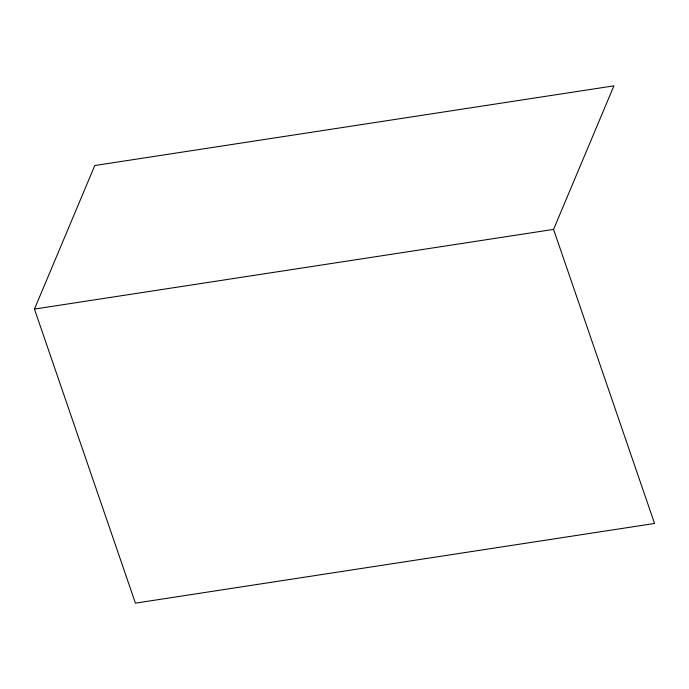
<?xml version="1.0" encoding="UTF-8"?>
<svg xmlns="http://www.w3.org/2000/svg" width="689" height="689" viewBox="0 0 689 689"><rect width="100%" height="100%" fill="white"/><g stroke="black" fill="none" stroke-linecap="round" stroke-linejoin="round"><path stroke-width="1.03" d="M34.45 309.085L94.789 165.532L613.916 85.849L553.577 229.394L654.55 523.468L135.423 603.151L34.45 309.085L553.577 229.394"/></g></svg>
